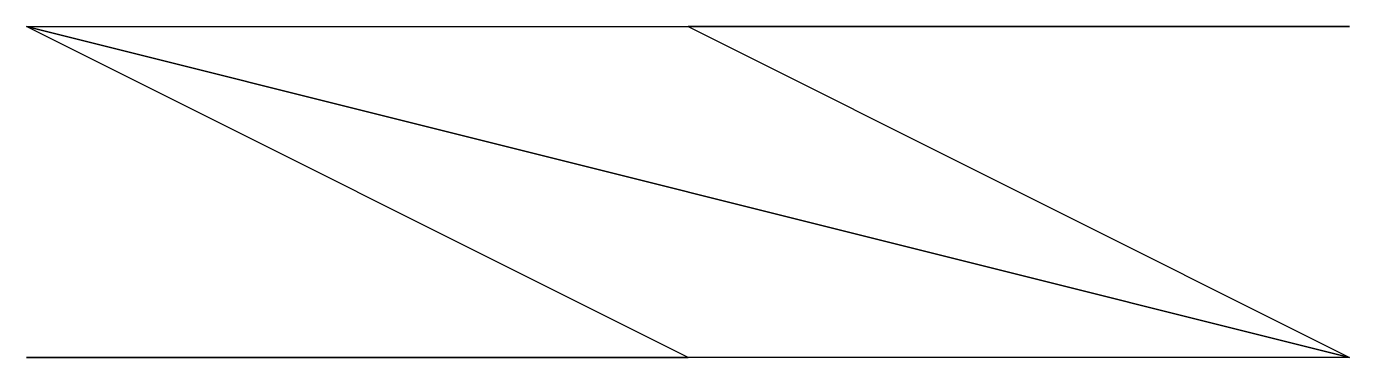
# Model space of a CAD drawing. Header units: metres. Extents: x 0 to 200, y 0 to 50.
import ezdxf

# ---------------------------------------------------------------- set-up
doc = ezdxf.new("R2010")
doc.units = ezdxf.units.M
doc.layers.add('POLYMESH', color=5, linetype='Continuous')

msp = doc.modelspace()

# ---------------------------------------------------------------- meshes
at = {"layer": 'POLYMESH'}
mesh = msp.add_polymesh((3, 2), dxfattribs=at)
for k, corner in enumerate([(0, 0), (100, 0), (200, 0), (0, 50, 25), (100, 50, 25), (200, 50, 25)]):
    mesh.set_mesh_vertex(divmod(k, 2), corner)

doc.saveas('drawing.dxf')
